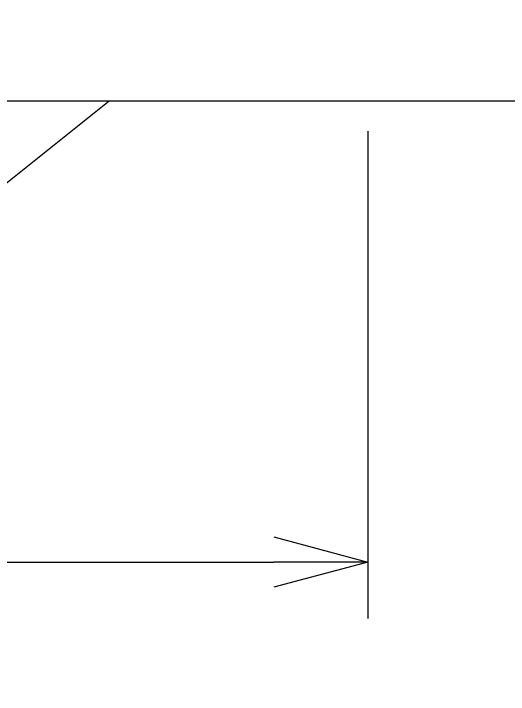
# Model space of a CAD drawing. Header units: millimetres. Extents: x 168 to 392, y 127 to 255.
# Drawn here: x 170.608 to 171.134, y 229.898 to 230.622 of the extents above; entities that cross this region are included whole.
import ezdxf

# ---------------------------------------------------------------- set-up
doc = ezdxf.new("R2010")
doc.units = ezdxf.units.MM
doc.layers.add('Equipos', color=20, linetype='Continuous', lineweight=13)
doc.layers.add('RE80', color=2, linetype='Continuous')

# ---------------------------------------------------------------- blocks, each defined once
blk = doc.blocks.new('_Open30')
at = {"color": 0, "linetype": 'ByBlock', "lineweight": -2}
for p, q in [((-1, 0.2679), (0, 0)), ((0, 0), (-1, -0.2679)), ((0, 0), (-1, 0))]:
    blk.add_line(p, q, dxfattribs=at)

msp = doc.modelspace()

# ---------------------------------------------------------------- linework, layer by layer
for p, q in [((170.98466, 230.49741), (170.98466, 229.9791)), ((169.50659, 230.0391), (170.88466, 230.0391))]:
    msp.add_line(p, q)
at = {"layer": 'Equipos', "lineweight": -2}
for p, q in [((171.26861, 230.52942), (169.17198, 230.52942)), ((170.70997, 230.52942), (170.2203, 230.137))]:
    msp.add_line(p, q, dxfattribs=at)
at = {"layer": 'RE80', "color": 6}
msp.add_spline([(170.98285, 231.23404), (170.83891, 231.26151), (170.53623, 231.15584), (170.3097, 230.90588), (170.22081, 230.55222), (170.09335, 230.13834), (170.0687, 229.89837)], degree=3, dxfattribs=at)

# ---------------------------------------------------------------- block references
at = {"xscale": 0.1, "yscale": 0.1, "zscale": 0.1}
msp.add_blockref('_Open30', (170.98466, 230.0391), dxfattribs=at)

doc.saveas('drawing.dxf')
